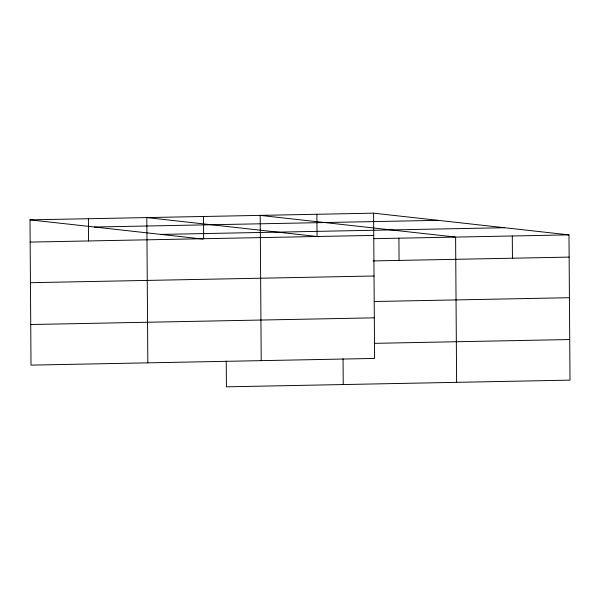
<?xml version="1.0" encoding="UTF-8"?>
<svg xmlns="http://www.w3.org/2000/svg" width="600" height="600" viewBox="0 0 600 600"><rect width="100%" height="100%" fill="white"/><g stroke="black" fill="none" stroke-linecap="round" stroke-linejoin="round"><path stroke-width="0.9" d="M373.582 213.173L374.603 358.433L31.013 365.123L30 219.862L373.582 213.173L568.987 234.877L570 380.138L226.417 386.827L226.237 360.99M94.485 227.025L438.067 220.335M160.92 234.405L504.502 227.715M30.157 242.093L373.74 235.403M373.815 238.68L568.987 234.877M373.043 260.925L569.138 257.108M30.435 282.69L374.025 276.007M374.257 301.507L569.423 297.705M30.727 324.517L374.317 317.835M374.55 343.335L569.715 339.54M318.938 236.708L146.82 217.59L147.833 362.85M30 219.862L203.01 239.077M512.295 235.98L512.452 258.21M456.615 382.343L455.603 237.083L260.205 215.385L261.218 360.645M398.91 238.185L399.067 260.415M343.05 358.718L343.237 384.548M316.89 214.282L317.048 236.505M203.513 216.487L203.663 238.718M88.41 218.722L88.567 240.952"/></g></svg>
